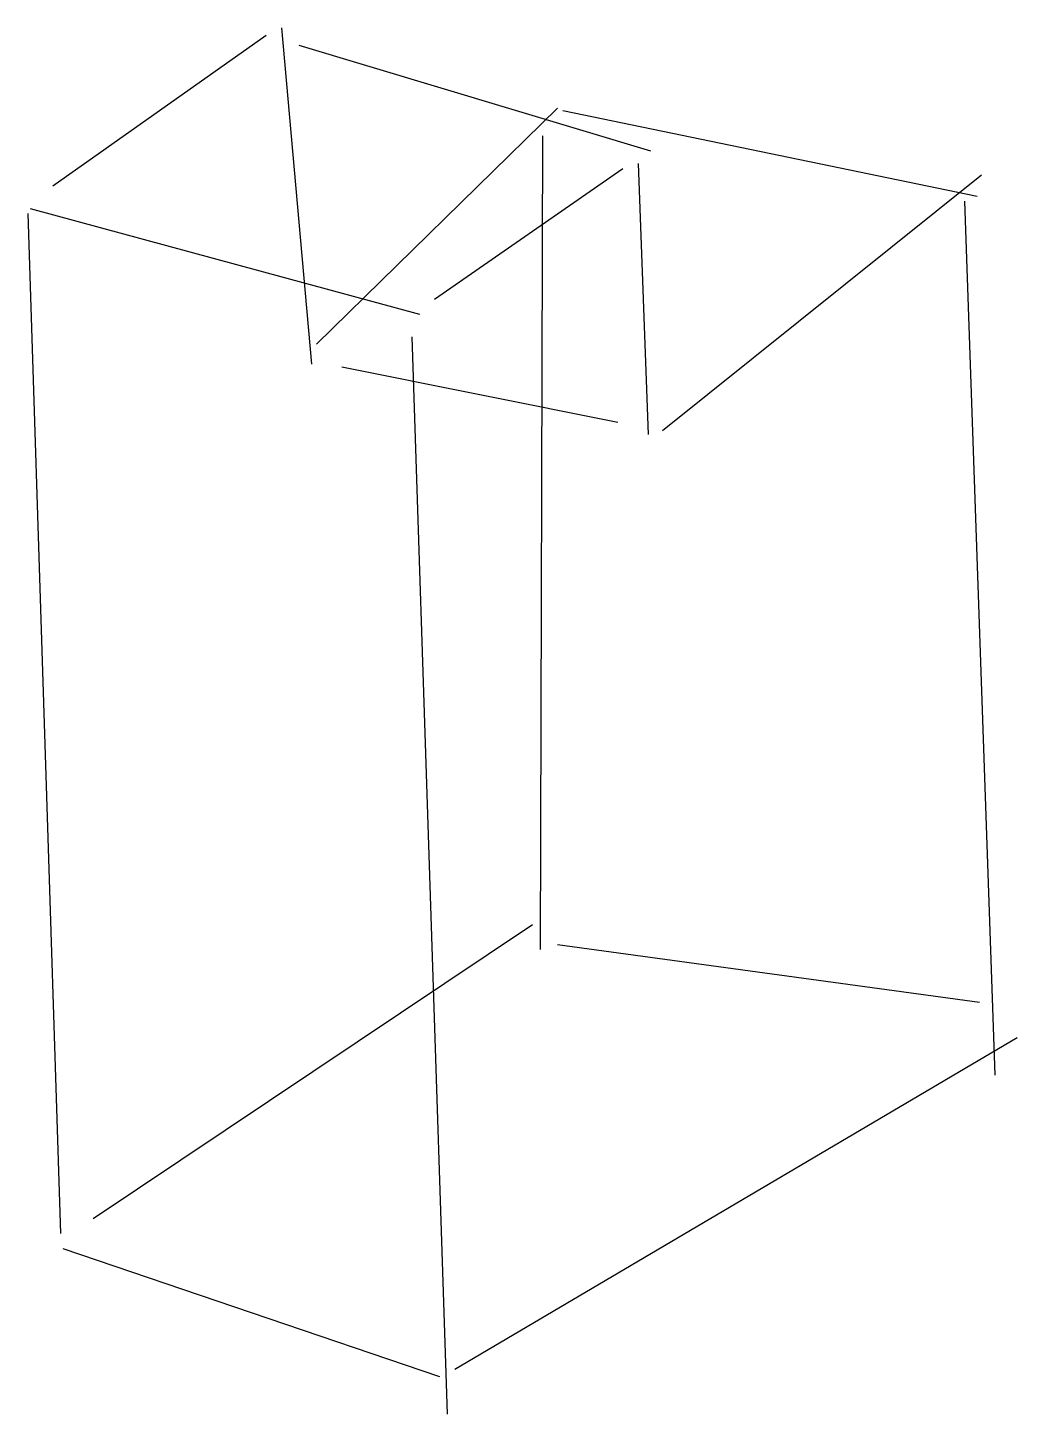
# Model space of a CAD drawing. Header units: metres. Extents: x -81 to 56, y -117 to 74.
import ezdxf

# ---------------------------------------------------------------- set-up
doc = ezdxf.new("R2010")
doc.units = ezdxf.units.M

msp = doc.modelspace()

# ---------------------------------------------------------------- linework, layer by layer
at = {"color": 0, "linetype": 'CONTINUOUS'}
for p, q in [((-77.067823, 52.302208), (-47.626183, 73.084543)), ((-45.54795, 74.123659), (-41.391483, 27.709779)), ((-43.123344, 71.699054), (5.36877, 57.15142)), ((-40.698738, 30.480757), (-7.447003, 63.039748)), ((-6.754259, 62.693375), (50.397161, 50.916719)), ((-9.525237, 59.229653), (-9.871609, -52.994953)), ((-24.419243, 36.715457), (1.558675, 54.726814)), ((3.636909, 55.419558), (5.022397, 18.011356)), ((7.003386, 18.57678), (50.998174, 53.85562)), ((48.6653, 50.223975), (52.821767, -70.313565)), ((-80.531546, 48.492114), (-76.028707, -92.135016)), ((-80.185174, 49.184858), (-26.497476, 34.637224)), ((-27.536593, 31.519874), (-22.687382, -117.073817)), ((-37.235016, 27.363407), (0.865931, 19.743218)), ((-71.525868, -90.056782), (-10.910726, -49.53123)), ((-7.447003, -52.302208), (50.743533, -60.26877)), ((-21.648265, -110.839117), (55.939117, -65.117981)), ((-75.682334, -94.213249), (-23.726498, -111.878233))]:
    msp.add_line(p, q, dxfattribs=at)

doc.saveas('drawing.dxf')
